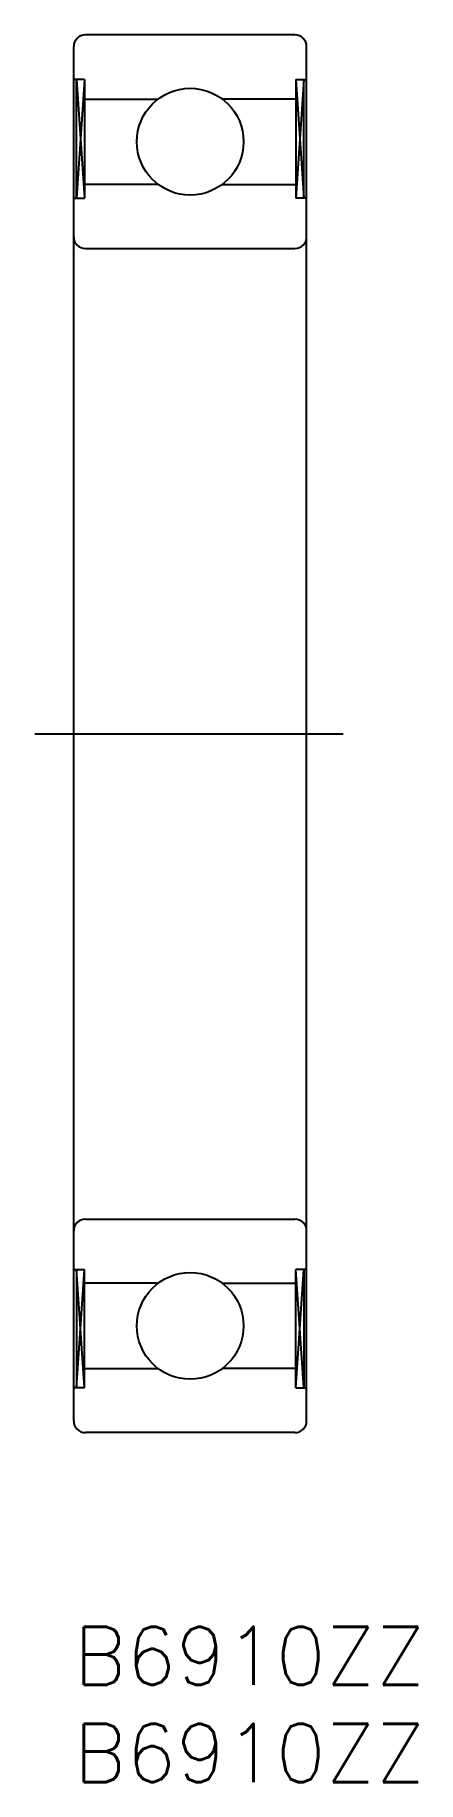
# Model space of a CAD drawing. Extents: x -2 to 17.7, y -8 to 82.
import ezdxf

# ---------------------------------------------------------------- set-up
doc = ezdxf.new("R2010")
doc.units = 0
doc.header["$LTSCALE"] = 0.5
doc.linetypes.add('CENTER', pattern=[50.8, 31.75, -6.35, 6.35, -6.35])
for name, color, linetype in [('MSM_CENTER', 1, 'CENTER'), ('MSM_CONTINUOUS', 7, 'CONTINUOUS'), ('MSM_NARROW', 5, 'CONTINUOUS'), ('MSM_PART_NUMBER', 7, 'CONTINUOUS')]:
    doc.layers.add(name, color=color, linetype=linetype)
doc.styles.get("Standard").update_dxf_attribs({"font": 'txt.shx', "height": 3, "bigfont": 'bigfont.shx'})

# ---------------------------------------------------------------- blocks, each defined once
blk = doc.blocks.new('*U2')
at = {"layer": 'MSM_PART_NUMBER'}
blk.add_text('B6910ZZ', height=3, dxfattribs=at).set_placement((0, -3))
blk = doc.blocks.new('*U3')
at = {"layer": 'MSM_PART_NUMBER'}
blk.add_text('B6910ZZ', height=3, dxfattribs=at).set_placement((0, -8))

msp = doc.modelspace()

# ---------------------------------------------------------------- linework, layer by layer
at = {"layer": 'MSM_CENTER'}
msp.add_line((-2, 46), (14, 46), dxfattribs=at)
at = {"layer": 'MSM_CONTINUOUS'}
for p, q in [((11.4, 82), (0.6, 82)), ((0, 10.6), (0, 81.4)), ((12, 10.6), (12, 81.4)), ((0.552, 79.7), (0, 79.7)), ((0.138, 73.6), (0.138, 79.7)), ((0.552, 79.7), (0.552, 73.6)), ((11.448, 79.7), (11.448, 73.6)), ((11.448, 79.7), (12, 79.7)), ((11.862, 73.6), (11.862, 79.7)), ((0.552, 78.7), (4.35, 78.7)), ((11.448, 78.7), (7.65, 78.7)), ((4.35, 74.3), (0.552, 74.3)), ((7.65, 74.3), (11.448, 74.3)), ((0, 73.6), (0.552, 73.6)), ((12, 73.6), (11.448, 73.6)), ((0.6, 71), (11.4, 71)), ((0.6, 21), (11.4, 21)), ((0, 18.4), (0.552, 18.4)), ((0.138, 18.4), (0.138, 12.3)), ((0.552, 12.3), (0.552, 18.4)), ((11.448, 12.3), (11.448, 18.4)), ((12, 18.4), (11.448, 18.4)), ((11.862, 18.4), (11.862, 12.3)), ((4.35, 17.7), (0.552, 17.7)), ((7.65, 17.7), (11.448, 17.7)), ((0.552, 13.3), (4.35, 13.3)), ((11.448, 13.3), (7.65, 13.3)), ((0.552, 12.3), (0, 12.3)), ((11.448, 12.3), (12, 12.3)), ((11.4, 10), (0.6, 10))]:
    msp.add_line(p, q, dxfattribs=at)
for centre in [(6, 76.5), (6, 15.5)]:
    msp.add_circle(centre, 2.75, dxfattribs=at)
for centre, start, end in [((0.6, 81.4), 90, 180), ((11.4, 81.4), 0, 90), ((0.6, 71.6), 180, 270), ((11.4, 71.6), 270, 0), ((0.6, 20.4), 90, 180), ((11.4, 20.4), 0, 90), ((0.6, 10.6), 180, 270), ((11.4, 10.6), 270, 0)]:
    msp.add_arc(centre, 0.6, start, end, dxfattribs=at)
at = {"layer": 'MSM_NARROW'}
for p, q in [((0.138, 79.7), (0.552, 73.6)), ((0.552, 79.7), (0.138, 73.6)), ((11.862, 79.7), (11.448, 73.6)), ((11.448, 79.7), (11.862, 73.6)), ((0.138, 12.3), (0.552, 18.4)), ((0.552, 12.3), (0.138, 18.4)), ((11.862, 12.3), (11.448, 18.4)), ((11.448, 12.3), (11.862, 18.4))]:
    msp.add_line(p, q, dxfattribs=at)

# ---------------------------------------------------------------- block references
at = {"layer": 'MSM_CONTINUOUS'}
for name in ['*U2', '*U3']:
    msp.add_blockref(name, (0, 0), dxfattribs=at)

doc.saveas('drawing.dxf')
